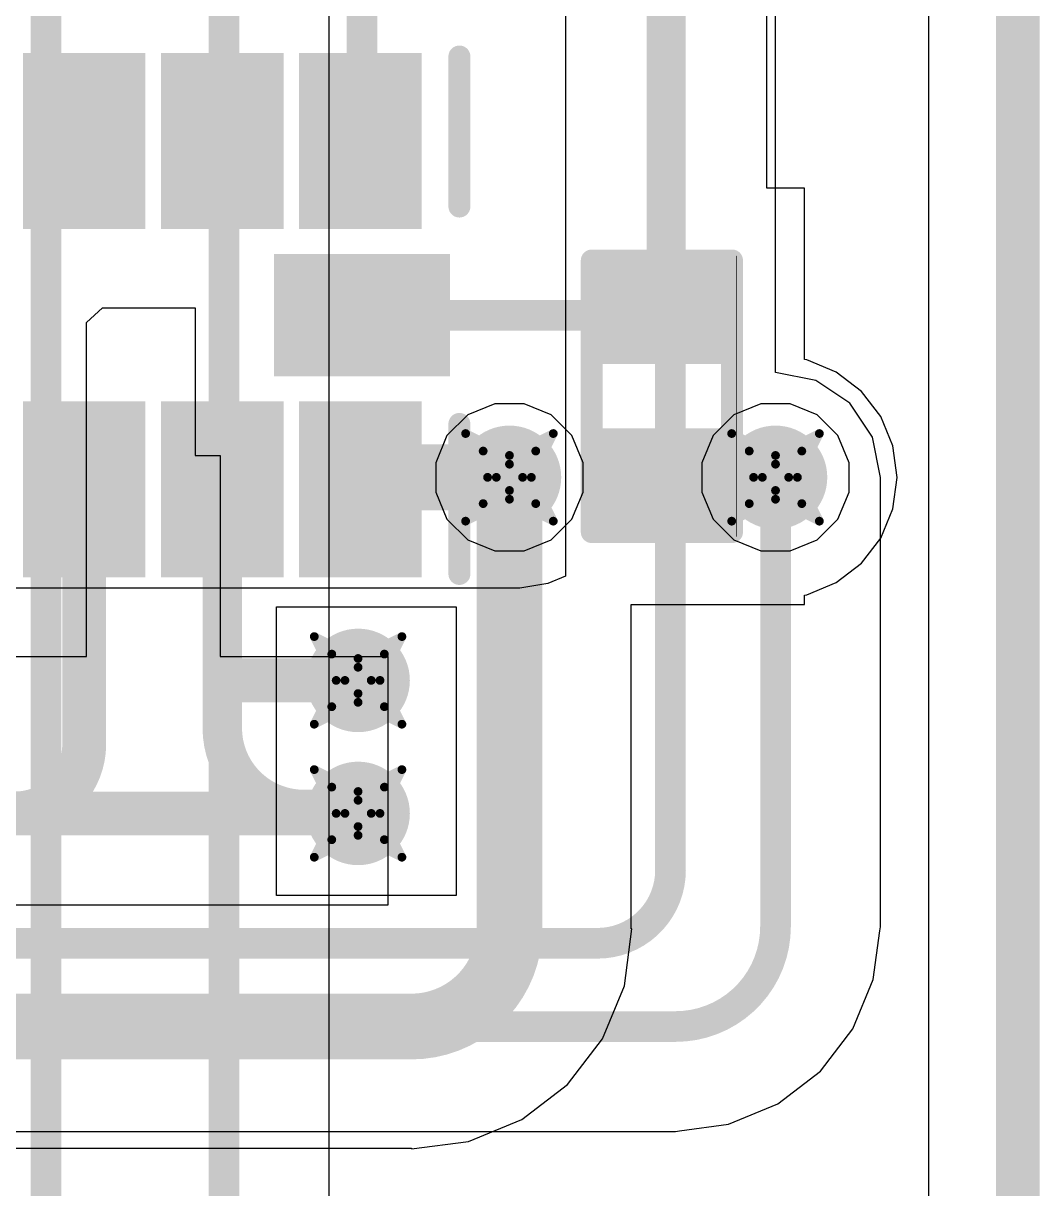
# Model space of a CAD drawing. Header units: inches. Extents: x -2 to 5376, y -4 to 5426.
# Drawn here: x 132.67 to 138.56, y 62.08 to 68.83 of the extents above; entities that cross this region are included whole.
import ezdxf

# ---------------------------------------------------------------- set-up
doc = ezdxf.new("R2010")
doc.units = ezdxf.units.IN
for name, color, linetype in [('Board Outline', 216, 'Continuous'), ('Bottom Layer', 5, 'Continuous'), ('Drill Drawing', 1, 'Continuous'), ('Layer 1', 16, 'Continuous'), ('Layer 2', 76, 'Continuous'), ('Top Layer', 1, 'Continuous'), ('Top Overlay', 2, 'Continuous'), ('Top Paste', 8, 'Continuous'), ('Top Solder', 216, 'Continuous'), ('Via Holes', 16, 'Continuous')]:
    doc.layers.add(name, color=color, linetype=linetype)

# ---------------------------------------------------------------- blocks, each defined once
blk = doc.blocks.new('14_LGA__3_5__135')
at = {"layer": 'Top Layer'}
for points in [[(-0.305, 2.47), (0.305, 2.47), (0.305, 1.55), (-0.305, 1.55)], [(-1.47, 2.305), (-0.55, 2.305), (-0.55, 1.695), (-1.47, 1.695)], [(0.55, 2.305), (1.47, 2.305), (1.47, 1.695), (0.55, 1.695)], [(-1.47, 1.505), (-0.55, 1.505), (-0.55, 0.895), (-1.47, 0.895)], [(0.55, 1.505), (1.47, 1.505), (1.47, 0.895), (0.55, 0.895)], [(-1.47, 0.705), (-0.55, 0.705), (-0.55, 0.095), (-1.47, 0.095)], [(0.55, 0.705), (1.47, 0.705), (1.47, 0.095), (0.55, 0.095)], [(-1.47, -0.095), (-0.55, -0.095), (-0.55, -0.705), (-1.47, -0.705)], [(0.55, -0.095), (1.47, -0.095), (1.47, -0.705), (0.55, -0.705)], [(-1.47, -0.895), (-0.55, -0.895), (-0.55, -1.505), (-1.47, -1.505)], [(0.55, -0.895), (1.47, -0.895), (1.47, -1.505), (0.55, -1.505)], [(-0.305, -1.55), (0.305, -1.55), (0.305, -2.47), (-0.305, -2.47)], [(-1.47, -1.695), (-0.55, -1.695), (-0.55, -2.305), (-1.47, -2.305)], [(0.55, -1.695), (1.47, -1.695), (1.47, -2.305), (0.55, -2.305)]]:
    blk.add_hatch(color=1, dxfattribs=at).paths.add_polyline_path(points)
at = {"layer": 'Top Paste'}
for points in [[(-0.305, 2.47), (0.305, 2.47), (0.305, 1.55), (-0.305, 1.55)], [(-1.47, 2.305), (-0.55, 2.305), (-0.55, 1.695), (-1.47, 1.695)], [(0.55, 2.305), (1.47, 2.305), (1.47, 1.695), (0.55, 1.695)], [(-1.47, 1.505), (-0.55, 1.505), (-0.55, 0.895), (-1.47, 0.895)], [(0.55, 1.505), (1.47, 1.505), (1.47, 0.895), (0.55, 0.895)], [(-1.47, 0.705), (-0.55, 0.705), (-0.55, 0.095), (-1.47, 0.095)], [(0.55, 0.705), (1.47, 0.705), (1.47, 0.095), (0.55, 0.095)], [(-1.47, -0.095), (-0.55, -0.095), (-0.55, -0.705), (-1.47, -0.705)], [(0.55, -0.095), (1.47, -0.095), (1.47, -0.705), (0.55, -0.705)], [(-1.47, -0.895), (-0.55, -0.895), (-0.55, -1.505), (-1.47, -1.505)], [(0.55, -0.895), (1.47, -0.895), (1.47, -1.505), (0.55, -1.505)], [(-0.305, -1.55), (0.305, -1.55), (0.305, -2.47), (-0.305, -2.47)], [(-1.47, -1.695), (-0.55, -1.695), (-0.55, -2.305), (-1.47, -2.305)], [(0.55, -1.695), (1.47, -1.695), (1.47, -2.305), (0.55, -2.305)]]:
    blk.add_hatch(color=8, dxfattribs=at).paths.add_polyline_path(points)
at = {"layer": 'Top Solder'}
for points in [[(-0.355, 2.52), (0.355, 2.52), (0.355, 1.5), (-0.355, 1.5)], [(-1.52, 2.355), (-0.5, 2.355), (-0.5, 1.645), (-1.52, 1.645)], [(0.5, 2.355), (1.52, 2.355), (1.52, 1.645), (0.5, 1.645)], [(-1.52, 1.555), (-0.5, 1.555), (-0.5, 0.845), (-1.52, 0.845)], [(0.5, 1.555), (1.52, 1.555), (1.52, 0.845), (0.5, 0.845)], [(-1.52, 0.755), (-0.5, 0.755), (-0.5, 0.045), (-1.52, 0.045)], [(0.5, 0.755), (1.52, 0.755), (1.52, 0.045), (0.5, 0.045)], [(-1.52, -0.045), (-0.5, -0.045), (-0.5, -0.755), (-1.52, -0.755)], [(0.5, -0.045), (1.52, -0.045), (1.52, -0.755), (0.5, -0.755)], [(-1.52, -0.845), (-0.5, -0.845), (-0.5, -1.555), (-1.52, -1.555)], [(0.5, -0.845), (1.52, -0.845), (1.52, -1.555), (0.5, -1.555)], [(-0.355, -1.5), (0.355, -1.5), (0.355, -2.52), (-0.355, -2.52)], [(-1.52, -1.645), (-0.5, -1.645), (-0.5, -2.355), (-1.52, -2.355)], [(0.5, -1.645), (1.52, -1.645), (1.52, -2.355), (0.5, -2.355)]]:
    blk.add_hatch(color=216, dxfattribs=at).paths.add_polyline_path(points)
at = {"layer": 'Top Overlay'}
for points in [[(-1.5, 2.5742, 0.127, 0.127, 0), (-0.63, 2.5742, 0.127, 0.127, 0)], [(0.63, 2.5742, 0.127, 0.127, 0), (1.5, 2.5742, 0.127, 0.127, 0)], [(-1.778, 2.1336, 0.2, 0.2, 0), (-1.778, 1.8796, 0.2, 0.2, 0)], [(-1.778, 2.1336, 0.2, 0.2, 0), (-1.651, 2.0066, 0.2, 0.2, 0)], [(-1.651, 2.0066, 0.2, 0.2, 0), (-1.778, 1.8796, 0.2, 0.2, 0)], [(-0.63, -2.5742, 0.127, 0.127, 0), (-1.5, -2.5742, 0.127, 0.127, 0)], [(0.63, -2.5742, 0.127, 0.127, 0), (1.5, -2.5742, 0.127, 0.127, 0)]]:
    blk.add_lwpolyline(points, format="xyseb", dxfattribs=at)
for points in [[(-1.5318, 2.5742, 0.0635, 0.0635, 1), (-1.4683, 2.5742, 0.0635, 0.0635, 1)], [(-0.6617, 2.5742, 0.0635, 0.0635, 1), (-0.5982, 2.5742, 0.0635, 0.0635, 1)], [(0.5982, 2.5742, 0.0635, 0.0635, 1), (0.6617, 2.5742, 0.0635, 0.0635, 1)], [(1.4683, 2.5742, 0.0635, 0.0635, 1), (1.5318, 2.5742, 0.0635, 0.0635, 1)], [(-1.828, 2.1336, 0.1, 0.1, 1), (-1.728, 2.1336, 0.1, 0.1, 1)], [(-1.828, 2.1336, 0.1, 0.1, 1), (-1.728, 2.1336, 0.1, 0.1, 1)], [(-1.701, 2.0066, 0.1, 0.1, 1), (-1.601, 2.0066, 0.1, 0.1, 1)], [(-1.701, 2.0066, 0.1, 0.1, 1), (-1.601, 2.0066, 0.1, 0.1, 1)], [(-1.828, 1.8796, 0.1, 0.1, 1), (-1.728, 1.8796, 0.1, 0.1, 1)], [(-1.828, 1.8796, 0.1, 0.1, 1), (-1.728, 1.8796, 0.1, 0.1, 1)], [(-1.5318, -2.5742, 0.0635, 0.0635, 1), (-1.4683, -2.5742, 0.0635, 0.0635, 1)], [(-0.6617, -2.5742, 0.0635, 0.0635, 1), (-0.5982, -2.5742, 0.0635, 0.0635, 1)], [(0.5982, -2.5742, 0.0635, 0.0635, 1), (0.6617, -2.5742, 0.0635, 0.0635, 1)], [(1.4683, -2.5742, 0.0635, 0.0635, 1), (1.5318, -2.5742, 0.0635, 0.0635, 1)]]:
    blk.add_lwpolyline(points, format="xyseb", close=True, dxfattribs=at)
blk = doc.blocks.new('R___0402_176')
at = {"layer": 'Top Layer'}
for points in [[(-0.6985, -0.3175), (-0.6985, 0.3175), (-0.2413, 0.3175), (-0.2413, -0.3175)], [(0.2413, -0.3175), (0.2413, 0.3175), (0.6985, 0.3175), (0.6985, -0.3175)]]:
    blk.add_hatch(color=1, dxfattribs=at).paths.add_polyline_path(points)
at = {"layer": 'Top Paste'}
for points in [[(-0.6985, -0.3175), (-0.6985, 0.3175), (-0.2413, 0.3175), (-0.2413, -0.3175)], [(0.2413, -0.3175), (0.2413, 0.3175), (0.6985, 0.3175), (0.6985, -0.3175)]]:
    blk.add_hatch(color=8, dxfattribs=at).paths.add_polyline_path(points)
at = {"layer": 'Top Solder'}
for points in [[(-0.7535, -0.3725), (-0.7535, 0.3725), (-0.1863, 0.3725), (-0.1863, -0.3725)], [(0.1863, -0.3725), (0.1863, 0.3725), (0.7535, 0.3725), (0.7535, -0.3725)]]:
    blk.add_hatch(color=216, dxfattribs=at).paths.add_polyline_path(points)
at = {"layer": 'Top Overlay'}
for points in [[(-0.7874, 0.4064, 0.127, 0.127, 0), (0.7874, 0.4064, 0.127, 0.127, 0)], [(-0.7874, 0.4064, 0.127, 0.127, 0), (-0.7874, -0.4064, 0.127, 0.127, 0)], [(0.7874, 0.4064, 0.127, 0.127, 0), (0.7874, -0.4064, 0.127, 0.127, 0)], [(-0.7874, -0.4064, 0.127, 0.127, 0), (0.7874, -0.4064, 0.127, 0.127, 0)], [(-0.8128, -0.4318, 0.00323, 0.00323, 0), (0.8128, -0.4318, 0.00323, 0.00323, 0)]]:
    blk.add_lwpolyline(points, format="xyseb", dxfattribs=at)
for points in [[(-0.8191, 0.4064, 0.0635, 0.0635, 1), (-0.7556, 0.4064, 0.0635, 0.0635, 1)], [(-0.8191, 0.4064, 0.0635, 0.0635, 1), (-0.7556, 0.4064, 0.0635, 0.0635, 1)], [(0.7556, 0.4064, 0.0635, 0.0635, 1), (0.8191, 0.4064, 0.0635, 0.0635, 1)], [(0.7556, 0.4064, 0.0635, 0.0635, 1), (0.8191, 0.4064, 0.0635, 0.0635, 1)], [(-0.8191, -0.4064, 0.0635, 0.0635, 1), (-0.7556, -0.4064, 0.0635, 0.0635, 1)], [(-0.8191, -0.4064, 0.0635, 0.0635, 1), (-0.7556, -0.4064, 0.0635, 0.0635, 1)], [(0.7557, -0.4064, 0.0635, 0.0635, 1), (0.8192, -0.4064, 0.0635, 0.0635, 1)], [(0.7557, -0.4064, 0.0635, 0.0635, 1), (0.8192, -0.4064, 0.0635, 0.0635, 1)], [(-0.8136, -0.4318, 0.00161, 0.00161, 1), (-0.812, -0.4318, 0.00161, 0.00161, 1)], [(0.812, -0.4318, 0.00161, 0.00161, 1), (0.8136, -0.4318, 0.00161, 0.00161, 1)]]:
    blk.add_lwpolyline(points, format="xyseb", close=True, dxfattribs=at)

msp = doc.modelspace()

# ---------------------------------------------------------------- hatches: boundary and pattern name
at = {"layer": 'Bottom Layer'}
h = msp.add_hatch(color=5, dxfattribs=at)
edge = h.paths.add_edge_path()
edge.add_arc((135.4843, 66.2012), 0.3, 0, 360)
h = msp.add_hatch(color=5, dxfattribs=at)
edge = h.paths.add_edge_path()
edge.add_arc((137.0261, 66.2012), 0.3, 0, 360)
h = msp.add_hatch(color=5, dxfattribs=at)
edge = h.paths.add_edge_path()
edge.add_arc((134.6071, 65.024), 0.3, 0, 360)
h = msp.add_hatch(color=5, dxfattribs=at)
edge = h.paths.add_edge_path()
edge.add_arc((134.6071, 64.2529), 0.3, 0, 360)
at = {"layer": 'Layer 1'}
h = msp.add_hatch(color=16, dxfattribs=at)
edge = h.paths.add_edge_path()
edge.add_arc((135.4843, 66.2012), 0.3, 0, 360)
h = msp.add_hatch(color=16, dxfattribs=at)
edge = h.paths.add_edge_path()
edge.add_arc((137.0261, 66.2012), 0.3, 0, 360)
h = msp.add_hatch(color=16, dxfattribs=at)
edge = h.paths.add_edge_path()
edge.add_arc((134.6071, 65.024), 0.3, 0, 360)
h = msp.add_hatch(color=16, dxfattribs=at)
edge = h.paths.add_edge_path()
edge.add_arc((134.6071, 64.2529), 0.3, 0, 360)
at = {"layer": 'Layer 2'}
h = msp.add_hatch(color=76, dxfattribs=at)
edge = h.paths.add_edge_path()
edge.add_arc((135.4843, 66.2012), 0.3, 0, 360)
h = msp.add_hatch(color=76, dxfattribs=at)
edge = h.paths.add_edge_path()
edge.add_arc((137.0261, 66.2012), 0.3, 0, 360)
h = msp.add_hatch(color=76, dxfattribs=at)
edge = h.paths.add_edge_path()
edge.add_arc((134.6071, 65.024), 0.3, 0, 360)
h = msp.add_hatch(color=76, dxfattribs=at)
edge = h.paths.add_edge_path()
edge.add_arc((134.6071, 64.2529), 0.3, 0, 360)
at = {"layer": 'Top Layer'}
h = msp.add_hatch(color=1, dxfattribs=at)
edge = h.paths.add_edge_path()
edge.add_arc((135.4843, 66.2012), 0.3, 0, 360)
h = msp.add_hatch(color=1, dxfattribs=at)
edge = h.paths.add_edge_path()
edge.add_arc((137.0261, 66.2012), 0.3, 0, 360)
h = msp.add_hatch(color=1, dxfattribs=at)
edge = h.paths.add_edge_path()
edge.add_arc((134.6071, 65.024), 0.3, 0, 360)
h = msp.add_hatch(color=1, dxfattribs=at)
edge = h.paths.add_edge_path()
edge.add_arc((134.6071, 64.2529), 0.3, 0, 360)
at = {"layer": 'Via Holes'}
h = msp.add_hatch(color=7, dxfattribs=at)
edge = h.paths.add_edge_path()
edge.add_arc((135.4843, 66.2012), 0.15, 0, 360)
h = msp.add_hatch(color=7, dxfattribs=at)
edge = h.paths.add_edge_path()
edge.add_arc((137.0261, 66.2012), 0.15, 0, 360)
h = msp.add_hatch(color=7, dxfattribs=at)
edge = h.paths.add_edge_path()
edge.add_arc((134.6071, 65.024), 0.15, 0, 360)
h = msp.add_hatch(color=7, dxfattribs=at)
edge = h.paths.add_edge_path()
edge.add_arc((134.6071, 64.2529), 0.15, 0, 360)

# ---------------------------------------------------------------- linework, layer by layer
at = {"layer": 'Board Outline'}
msp.add_lwpolyline([(138.43, -0.4428, 0.254, 0.254, 0), (138.43, 93.4612, 0.254, 0.254, 0)], format="xyseb", dxfattribs=at)
at = {"layer": 'Bottom Layer'}
for p, q in [((137.9121, 91.1105), (137.9121, 52.4764)), ((137.0261, 66.8098), (137.0261, 72.9846)), ((135.8089, 72.8446), (135.8089, 65.6279)), ((137.259, 66.7634), (137.0261, 66.8098)), ((137.4565, 66.6315), (137.259, 66.7634)), ((137.5884, 66.4341), (137.4565, 66.6315)), ((137.6347, 66.2012), (137.5884, 66.4341)), ((137.6347, 63.5962), (137.6347, 66.2012)), ((135.8089, 65.6279), (135.7067, 65.5855)), ((135.5445, 65.5592), (117.6789, 65.5592)), ((135.7067, 65.5855), (135.5445, 65.5592)), ((135.5445, 65.5592), (135.5445, 65.5592)), ((135.5445, 65.5592), (135.5445, 65.5592)), ((134.1349, 63.7764), (134.1349, 65.4509)), ((134.1349, 65.4509), (135.1763, 65.4509)), ((135.1763, 65.4509), (135.1763, 63.7764)), ((135.1763, 63.7764), (134.1349, 63.7764)), ((137.6301, 63.5731), (137.6347, 63.5962)), ((137.5928, 63.2893), (137.6301, 63.5731)), ((137.4743, 63.0033), (137.5928, 63.2893)), ((137.2859, 62.7577), (137.4743, 63.0033)), ((137.0403, 62.5692), (137.2859, 62.7577)), ((136.7543, 62.4508), (137.0403, 62.5692)), ((136.4704, 62.4134), (136.7543, 62.4508)), ((131.2711, 62.4088), (136.4474, 62.4088)), ((136.4474, 62.4088), (136.4704, 62.4134))]:
    msp.add_line(p, q, dxfattribs=at)
for points in [[(136.4175, 63.9227, 0.1778, 0.1778, 0), (136.4175, 72.9846, 0.1778, 0.1778, 0)], [(137.0261, 63.5962, 0.1778, 0.1778, 0), (137.0261, 66.2012, 0.1778, 0.1778, 0)], [(136.4175, 63.9227, 0.1778, 0.1778, -0.414214), (135.9949, 63.5, 0.1778, 0.1778, 0)], [(137.0261, 63.5962, 0.1778, 0.1778, -0.414214), (136.4474, 63.0174, 0.1778, 0.1778, 0)], [(115.824, 63.5, 0.1778, 0.1778, 0), (135.9949, 63.5, 0.1778, 0.1778, 0)], [(116.2092, 63.0174, 0.1778, 0.1778, 0), (136.4474, 63.0174, 0.1778, 0.1778, 0)]]:
    msp.add_lwpolyline(points, format="xyseb", dxfattribs=at)
for points in [[(136.9817, 66.2012, 0.0889, 0.0889, 1), (137.0706, 66.2012, 0.0889, 0.0889, 1)], [(136.3731, 63.9227, 0.0889, 0.0889, 1), (136.462, 63.9227, 0.0889, 0.0889, 1)], [(136.3731, 63.9227, 0.0889, 0.0889, 1), (136.462, 63.9227, 0.0889, 0.0889, 1)], [(136.9817, 63.5962, 0.0889, 0.0889, 1), (137.0706, 63.5962, 0.0889, 0.0889, 1)], [(136.9817, 63.5962, 0.0889, 0.0889, 1), (137.0706, 63.5962, 0.0889, 0.0889, 1)], [(135.9504, 63.5, 0.0889, 0.0889, 1), (136.0393, 63.5, 0.0889, 0.0889, 1)], [(135.9504, 63.5, 0.0889, 0.0889, 1), (136.0393, 63.5, 0.0889, 0.0889, 1)], [(136.4029, 63.0174, 0.0889, 0.0889, 1), (136.4918, 63.0174, 0.0889, 0.0889, 1)], [(136.4029, 63.0174, 0.0889, 0.0889, 1), (136.4918, 63.0174, 0.0889, 0.0889, 1)]]:
    msp.add_lwpolyline(points, format="xyseb", close=True, dxfattribs=at)
at = {"layer": 'Drill Drawing'}
for points in [[(135.2303, 66.4552, 0.0508, 0.0508, 0), (135.4843, 66.3282, 0.0508, 0.0508, 0)], [(135.2303, 66.4552, 0.0508, 0.0508, 0), (135.3573, 66.2012, 0.0508, 0.0508, 0)], [(135.4843, 66.3282, 0.0508, 0.0508, 0), (135.7383, 66.4552, 0.0508, 0.0508, 0)], [(135.6113, 66.2012, 0.0508, 0.0508, 0), (135.7383, 66.4552, 0.0508, 0.0508, 0)], [(136.7721, 66.4552, 0.0508, 0.0508, 0), (137.0261, 66.3282, 0.0508, 0.0508, 0)], [(136.7721, 66.4552, 0.0508, 0.0508, 0), (136.8991, 66.2012, 0.0508, 0.0508, 0)], [(137.0261, 66.3282, 0.0508, 0.0508, 0), (137.2801, 66.4552, 0.0508, 0.0508, 0)], [(137.1531, 66.2012, 0.0508, 0.0508, 0), (137.2801, 66.4552, 0.0508, 0.0508, 0)], [(135.3319, 66.3536, 0.0508, 0.0508, 0), (135.4843, 66.2774, 0.0508, 0.0508, 0)], [(135.3319, 66.3536, 0.0508, 0.0508, 0), (135.4081, 66.2012, 0.0508, 0.0508, 0)], [(135.4843, 66.2774, 0.0508, 0.0508, 0), (135.6367, 66.3536, 0.0508, 0.0508, 0)], [(135.5605, 66.2012, 0.0508, 0.0508, 0), (135.6367, 66.3536, 0.0508, 0.0508, 0)], [(136.8737, 66.3536, 0.0508, 0.0508, 0), (137.0261, 66.2774, 0.0508, 0.0508, 0)], [(136.8737, 66.3536, 0.0508, 0.0508, 0), (136.9499, 66.2012, 0.0508, 0.0508, 0)], [(137.0261, 66.2774, 0.0508, 0.0508, 0), (137.1785, 66.3536, 0.0508, 0.0508, 0)], [(137.1023, 66.2012, 0.0508, 0.0508, 0), (137.1785, 66.3536, 0.0508, 0.0508, 0)], [(135.2303, 65.9472, 0.0508, 0.0508, 0), (135.3573, 66.2012, 0.0508, 0.0508, 0)], [(135.3319, 66.0488, 0.0508, 0.0508, 0), (135.4081, 66.2012, 0.0508, 0.0508, 0)], [(135.5605, 66.2012, 0.0508, 0.0508, 0), (135.6367, 66.0488, 0.0508, 0.0508, 0)], [(135.6113, 66.2012, 0.0508, 0.0508, 0), (135.7383, 65.9472, 0.0508, 0.0508, 0)], [(136.7721, 65.9472, 0.0508, 0.0508, 0), (136.8991, 66.2012, 0.0508, 0.0508, 0)], [(136.8737, 66.0488, 0.0508, 0.0508, 0), (136.9499, 66.2012, 0.0508, 0.0508, 0)], [(137.1023, 66.2012, 0.0508, 0.0508, 0), (137.1785, 66.0488, 0.0508, 0.0508, 0)], [(137.1531, 66.2012, 0.0508, 0.0508, 0), (137.2801, 65.9472, 0.0508, 0.0508, 0)], [(135.3319, 66.0488, 0.0508, 0.0508, 0), (135.4843, 66.125, 0.0508, 0.0508, 0)], [(135.4843, 66.125, 0.0508, 0.0508, 0), (135.6367, 66.0488, 0.0508, 0.0508, 0)], [(136.8737, 66.0488, 0.0508, 0.0508, 0), (137.0261, 66.125, 0.0508, 0.0508, 0)], [(137.0261, 66.125, 0.0508, 0.0508, 0), (137.1785, 66.0488, 0.0508, 0.0508, 0)], [(135.2303, 65.9472, 0.0508, 0.0508, 0), (135.4843, 66.0742, 0.0508, 0.0508, 0)], [(135.4843, 66.0742, 0.0508, 0.0508, 0), (135.7383, 65.9472, 0.0508, 0.0508, 0)], [(136.7721, 65.9472, 0.0508, 0.0508, 0), (137.0261, 66.0742, 0.0508, 0.0508, 0)], [(137.0261, 66.0742, 0.0508, 0.0508, 0), (137.2801, 65.9472, 0.0508, 0.0508, 0)], [(134.3531, 65.278, 0.0508, 0.0508, 0), (134.6071, 65.151, 0.0508, 0.0508, 0)], [(134.3531, 65.278, 0.0508, 0.0508, 0), (134.4801, 65.024, 0.0508, 0.0508, 0)], [(134.6071, 65.151, 0.0508, 0.0508, 0), (134.8611, 65.278, 0.0508, 0.0508, 0)], [(134.7341, 65.024, 0.0508, 0.0508, 0), (134.8611, 65.278, 0.0508, 0.0508, 0)], [(134.4547, 65.1764, 0.0508, 0.0508, 0), (134.6071, 65.1002, 0.0508, 0.0508, 0)], [(134.4547, 65.1764, 0.0508, 0.0508, 0), (134.5309, 65.024, 0.0508, 0.0508, 0)], [(134.6071, 65.1002, 0.0508, 0.0508, 0), (134.7595, 65.1764, 0.0508, 0.0508, 0)], [(134.6833, 65.024, 0.0508, 0.0508, 0), (134.7595, 65.1764, 0.0508, 0.0508, 0)], [(134.3531, 64.77, 0.0508, 0.0508, 0), (134.4801, 65.024, 0.0508, 0.0508, 0)], [(134.4547, 64.8716, 0.0508, 0.0508, 0), (134.5309, 65.024, 0.0508, 0.0508, 0)], [(134.6833, 65.024, 0.0508, 0.0508, 0), (134.7595, 64.8716, 0.0508, 0.0508, 0)], [(134.7341, 65.024, 0.0508, 0.0508, 0), (134.8611, 64.77, 0.0508, 0.0508, 0)], [(134.4547, 64.8716, 0.0508, 0.0508, 0), (134.6071, 64.9478, 0.0508, 0.0508, 0)], [(134.6071, 64.9478, 0.0508, 0.0508, 0), (134.7595, 64.8716, 0.0508, 0.0508, 0)], [(134.3531, 64.77, 0.0508, 0.0508, 0), (134.6071, 64.897, 0.0508, 0.0508, 0)], [(134.6071, 64.897, 0.0508, 0.0508, 0), (134.8611, 64.77, 0.0508, 0.0508, 0)], [(134.3531, 64.5069, 0.0508, 0.0508, 0), (134.6071, 64.3799, 0.0508, 0.0508, 0)], [(134.3531, 64.5069, 0.0508, 0.0508, 0), (134.4801, 64.2529, 0.0508, 0.0508, 0)], [(134.6071, 64.3799, 0.0508, 0.0508, 0), (134.8611, 64.5069, 0.0508, 0.0508, 0)], [(134.7341, 64.2529, 0.0508, 0.0508, 0), (134.8611, 64.5069, 0.0508, 0.0508, 0)], [(134.4547, 64.4053, 0.0508, 0.0508, 0), (134.6071, 64.3291, 0.0508, 0.0508, 0)], [(134.4547, 64.4053, 0.0508, 0.0508, 0), (134.5309, 64.2529, 0.0508, 0.0508, 0)], [(134.6071, 64.3291, 0.0508, 0.0508, 0), (134.7595, 64.4053, 0.0508, 0.0508, 0)], [(134.6833, 64.2529, 0.0508, 0.0508, 0), (134.7595, 64.4053, 0.0508, 0.0508, 0)], [(134.3531, 63.9989, 0.0508, 0.0508, 0), (134.4801, 64.2529, 0.0508, 0.0508, 0)], [(134.4547, 64.1005, 0.0508, 0.0508, 0), (134.5309, 64.2529, 0.0508, 0.0508, 0)], [(134.6833, 64.2529, 0.0508, 0.0508, 0), (134.7595, 64.1005, 0.0508, 0.0508, 0)], [(134.7341, 64.2529, 0.0508, 0.0508, 0), (134.8611, 63.9989, 0.0508, 0.0508, 0)], [(134.4547, 64.1005, 0.0508, 0.0508, 0), (134.6071, 64.1767, 0.0508, 0.0508, 0)], [(134.6071, 64.1767, 0.0508, 0.0508, 0), (134.7595, 64.1005, 0.0508, 0.0508, 0)], [(134.3531, 63.9989, 0.0508, 0.0508, 0), (134.6071, 64.1259, 0.0508, 0.0508, 0)], [(134.6071, 64.1259, 0.0508, 0.0508, 0), (134.8611, 63.9989, 0.0508, 0.0508, 0)]]:
    msp.add_lwpolyline(points, format="xyseb", dxfattribs=at)
for points in [[(135.2176, 66.4552, 0.0254, 0.0254, 1), (135.243, 66.4552, 0.0254, 0.0254, 1)], [(135.2176, 66.4552, 0.0254, 0.0254, 1), (135.243, 66.4552, 0.0254, 0.0254, 1)], [(135.7256, 66.4552, 0.0254, 0.0254, 1), (135.751, 66.4552, 0.0254, 0.0254, 1)], [(135.7256, 66.4552, 0.0254, 0.0254, 1), (135.751, 66.4552, 0.0254, 0.0254, 1)], [(136.7594, 66.4552, 0.0254, 0.0254, 1), (136.7848, 66.4552, 0.0254, 0.0254, 1)], [(136.7594, 66.4552, 0.0254, 0.0254, 1), (136.7848, 66.4552, 0.0254, 0.0254, 1)], [(137.2674, 66.4552, 0.0254, 0.0254, 1), (137.2928, 66.4552, 0.0254, 0.0254, 1)], [(137.2674, 66.4552, 0.0254, 0.0254, 1), (137.2928, 66.4552, 0.0254, 0.0254, 1)], [(135.3192, 66.3536, 0.0254, 0.0254, 1), (135.3446, 66.3536, 0.0254, 0.0254, 1)], [(135.3192, 66.3536, 0.0254, 0.0254, 1), (135.3446, 66.3536, 0.0254, 0.0254, 1)], [(135.4716, 66.3282, 0.0254, 0.0254, 1), (135.497, 66.3282, 0.0254, 0.0254, 1)], [(135.4716, 66.3282, 0.0254, 0.0254, 1), (135.497, 66.3282, 0.0254, 0.0254, 1)], [(135.624, 66.3536, 0.0254, 0.0254, 1), (135.6494, 66.3536, 0.0254, 0.0254, 1)], [(135.624, 66.3536, 0.0254, 0.0254, 1), (135.6494, 66.3536, 0.0254, 0.0254, 1)], [(136.861, 66.3536, 0.0254, 0.0254, 1), (136.8864, 66.3536, 0.0254, 0.0254, 1)], [(136.861, 66.3536, 0.0254, 0.0254, 1), (136.8864, 66.3536, 0.0254, 0.0254, 1)], [(137.0134, 66.3282, 0.0254, 0.0254, 1), (137.0388, 66.3282, 0.0254, 0.0254, 1)], [(137.0134, 66.3282, 0.0254, 0.0254, 1), (137.0388, 66.3282, 0.0254, 0.0254, 1)], [(137.1658, 66.3536, 0.0254, 0.0254, 1), (137.1912, 66.3536, 0.0254, 0.0254, 1)], [(137.1658, 66.3536, 0.0254, 0.0254, 1), (137.1912, 66.3536, 0.0254, 0.0254, 1)], [(135.4716, 66.2774, 0.0254, 0.0254, 1), (135.497, 66.2774, 0.0254, 0.0254, 1)], [(135.4716, 66.2774, 0.0254, 0.0254, 1), (135.497, 66.2774, 0.0254, 0.0254, 1)], [(137.0134, 66.2774, 0.0254, 0.0254, 1), (137.0388, 66.2774, 0.0254, 0.0254, 1)], [(137.0134, 66.2774, 0.0254, 0.0254, 1), (137.0388, 66.2774, 0.0254, 0.0254, 1)], [(135.3446, 66.2012, 0.0254, 0.0254, 1), (135.37, 66.2012, 0.0254, 0.0254, 1)], [(135.3446, 66.2012, 0.0254, 0.0254, 1), (135.37, 66.2012, 0.0254, 0.0254, 1)], [(135.3954, 66.2012, 0.0254, 0.0254, 1), (135.4208, 66.2012, 0.0254, 0.0254, 1)], [(135.3954, 66.2012, 0.0254, 0.0254, 1), (135.4208, 66.2012, 0.0254, 0.0254, 1)], [(135.5478, 66.2012, 0.0254, 0.0254, 1), (135.5732, 66.2012, 0.0254, 0.0254, 1)], [(135.5478, 66.2012, 0.0254, 0.0254, 1), (135.5732, 66.2012, 0.0254, 0.0254, 1)], [(135.5986, 66.2012, 0.0254, 0.0254, 1), (135.624, 66.2012, 0.0254, 0.0254, 1)], [(135.5986, 66.2012, 0.0254, 0.0254, 1), (135.624, 66.2012, 0.0254, 0.0254, 1)], [(136.8864, 66.2012, 0.0254, 0.0254, 1), (136.9118, 66.2012, 0.0254, 0.0254, 1)], [(136.8864, 66.2012, 0.0254, 0.0254, 1), (136.9118, 66.2012, 0.0254, 0.0254, 1)], [(136.9372, 66.2012, 0.0254, 0.0254, 1), (136.9626, 66.2012, 0.0254, 0.0254, 1)], [(136.9372, 66.2012, 0.0254, 0.0254, 1), (136.9626, 66.2012, 0.0254, 0.0254, 1)], [(137.0896, 66.2012, 0.0254, 0.0254, 1), (137.115, 66.2012, 0.0254, 0.0254, 1)], [(137.0896, 66.2012, 0.0254, 0.0254, 1), (137.115, 66.2012, 0.0254, 0.0254, 1)], [(137.1404, 66.2012, 0.0254, 0.0254, 1), (137.1658, 66.2012, 0.0254, 0.0254, 1)], [(137.1404, 66.2012, 0.0254, 0.0254, 1), (137.1658, 66.2012, 0.0254, 0.0254, 1)], [(135.4716, 66.125, 0.0254, 0.0254, 1), (135.497, 66.125, 0.0254, 0.0254, 1)], [(135.4716, 66.125, 0.0254, 0.0254, 1), (135.497, 66.125, 0.0254, 0.0254, 1)], [(137.0134, 66.125, 0.0254, 0.0254, 1), (137.0388, 66.125, 0.0254, 0.0254, 1)], [(137.0134, 66.125, 0.0254, 0.0254, 1), (137.0388, 66.125, 0.0254, 0.0254, 1)], [(135.4716, 66.0742, 0.0254, 0.0254, 1), (135.497, 66.0742, 0.0254, 0.0254, 1)], [(135.4716, 66.0742, 0.0254, 0.0254, 1), (135.497, 66.0742, 0.0254, 0.0254, 1)], [(137.0134, 66.0742, 0.0254, 0.0254, 1), (137.0388, 66.0742, 0.0254, 0.0254, 1)], [(137.0134, 66.0742, 0.0254, 0.0254, 1), (137.0388, 66.0742, 0.0254, 0.0254, 1)], [(135.3192, 66.0488, 0.0254, 0.0254, 1), (135.3446, 66.0488, 0.0254, 0.0254, 1)], [(135.3192, 66.0488, 0.0254, 0.0254, 1), (135.3446, 66.0488, 0.0254, 0.0254, 1)], [(135.624, 66.0488, 0.0254, 0.0254, 1), (135.6494, 66.0488, 0.0254, 0.0254, 1)], [(135.624, 66.0488, 0.0254, 0.0254, 1), (135.6494, 66.0488, 0.0254, 0.0254, 1)], [(136.861, 66.0488, 0.0254, 0.0254, 1), (136.8864, 66.0488, 0.0254, 0.0254, 1)], [(136.861, 66.0488, 0.0254, 0.0254, 1), (136.8864, 66.0488, 0.0254, 0.0254, 1)], [(137.1658, 66.0488, 0.0254, 0.0254, 1), (137.1912, 66.0488, 0.0254, 0.0254, 1)], [(137.1658, 66.0488, 0.0254, 0.0254, 1), (137.1912, 66.0488, 0.0254, 0.0254, 1)], [(135.2176, 65.9472, 0.0254, 0.0254, 1), (135.243, 65.9472, 0.0254, 0.0254, 1)], [(135.2176, 65.9472, 0.0254, 0.0254, 1), (135.243, 65.9472, 0.0254, 0.0254, 1)], [(135.7256, 65.9472, 0.0254, 0.0254, 1), (135.751, 65.9472, 0.0254, 0.0254, 1)], [(135.7256, 65.9472, 0.0254, 0.0254, 1), (135.751, 65.9472, 0.0254, 0.0254, 1)], [(136.7594, 65.9472, 0.0254, 0.0254, 1), (136.7848, 65.9472, 0.0254, 0.0254, 1)], [(136.7594, 65.9472, 0.0254, 0.0254, 1), (136.7848, 65.9472, 0.0254, 0.0254, 1)], [(137.2674, 65.9472, 0.0254, 0.0254, 1), (137.2928, 65.9472, 0.0254, 0.0254, 1)], [(137.2674, 65.9472, 0.0254, 0.0254, 1), (137.2928, 65.9472, 0.0254, 0.0254, 1)], [(134.3404, 65.278, 0.0254, 0.0254, 1), (134.3658, 65.278, 0.0254, 0.0254, 1)], [(134.3404, 65.278, 0.0254, 0.0254, 1), (134.3658, 65.278, 0.0254, 0.0254, 1)], [(134.8484, 65.278, 0.0254, 0.0254, 1), (134.8738, 65.278, 0.0254, 0.0254, 1)], [(134.8484, 65.278, 0.0254, 0.0254, 1), (134.8738, 65.278, 0.0254, 0.0254, 1)], [(134.442, 65.1764, 0.0254, 0.0254, 1), (134.4674, 65.1764, 0.0254, 0.0254, 1)], [(134.442, 65.1764, 0.0254, 0.0254, 1), (134.4674, 65.1764, 0.0254, 0.0254, 1)], [(134.7468, 65.1764, 0.0254, 0.0254, 1), (134.7722, 65.1764, 0.0254, 0.0254, 1)], [(134.7468, 65.1764, 0.0254, 0.0254, 1), (134.7722, 65.1764, 0.0254, 0.0254, 1)], [(134.5944, 65.151, 0.0254, 0.0254, 1), (134.6198, 65.151, 0.0254, 0.0254, 1)], [(134.5944, 65.151, 0.0254, 0.0254, 1), (134.6198, 65.151, 0.0254, 0.0254, 1)], [(134.5944, 65.1002, 0.0254, 0.0254, 1), (134.6198, 65.1002, 0.0254, 0.0254, 1)], [(134.5944, 65.1002, 0.0254, 0.0254, 1), (134.6198, 65.1002, 0.0254, 0.0254, 1)], [(134.4674, 65.024, 0.0254, 0.0254, 1), (134.4928, 65.024, 0.0254, 0.0254, 1)], [(134.4674, 65.024, 0.0254, 0.0254, 1), (134.4928, 65.024, 0.0254, 0.0254, 1)], [(134.5182, 65.024, 0.0254, 0.0254, 1), (134.5436, 65.024, 0.0254, 0.0254, 1)], [(134.5182, 65.024, 0.0254, 0.0254, 1), (134.5436, 65.024, 0.0254, 0.0254, 1)], [(134.6706, 65.024, 0.0254, 0.0254, 1), (134.696, 65.024, 0.0254, 0.0254, 1)], [(134.6706, 65.024, 0.0254, 0.0254, 1), (134.696, 65.024, 0.0254, 0.0254, 1)], [(134.7214, 65.024, 0.0254, 0.0254, 1), (134.7468, 65.024, 0.0254, 0.0254, 1)], [(134.7214, 65.024, 0.0254, 0.0254, 1), (134.7468, 65.024, 0.0254, 0.0254, 1)], [(134.5944, 64.9478, 0.0254, 0.0254, 1), (134.6198, 64.9478, 0.0254, 0.0254, 1)], [(134.5944, 64.9478, 0.0254, 0.0254, 1), (134.6198, 64.9478, 0.0254, 0.0254, 1)], [(134.442, 64.8716, 0.0254, 0.0254, 1), (134.4674, 64.8716, 0.0254, 0.0254, 1)], [(134.442, 64.8716, 0.0254, 0.0254, 1), (134.4674, 64.8716, 0.0254, 0.0254, 1)], [(134.5944, 64.897, 0.0254, 0.0254, 1), (134.6198, 64.897, 0.0254, 0.0254, 1)], [(134.5944, 64.897, 0.0254, 0.0254, 1), (134.6198, 64.897, 0.0254, 0.0254, 1)], [(134.7468, 64.8716, 0.0254, 0.0254, 1), (134.7722, 64.8716, 0.0254, 0.0254, 1)], [(134.7468, 64.8716, 0.0254, 0.0254, 1), (134.7722, 64.8716, 0.0254, 0.0254, 1)], [(134.3404, 64.77, 0.0254, 0.0254, 1), (134.3658, 64.77, 0.0254, 0.0254, 1)], [(134.3404, 64.77, 0.0254, 0.0254, 1), (134.3658, 64.77, 0.0254, 0.0254, 1)], [(134.8484, 64.77, 0.0254, 0.0254, 1), (134.8738, 64.77, 0.0254, 0.0254, 1)], [(134.8484, 64.77, 0.0254, 0.0254, 1), (134.8738, 64.77, 0.0254, 0.0254, 1)], [(134.3404, 64.5069, 0.0254, 0.0254, 1), (134.3658, 64.5069, 0.0254, 0.0254, 1)], [(134.3404, 64.5069, 0.0254, 0.0254, 1), (134.3658, 64.5069, 0.0254, 0.0254, 1)], [(134.8484, 64.5069, 0.0254, 0.0254, 1), (134.8738, 64.5069, 0.0254, 0.0254, 1)], [(134.8484, 64.5069, 0.0254, 0.0254, 1), (134.8738, 64.5069, 0.0254, 0.0254, 1)], [(134.442, 64.4053, 0.0254, 0.0254, 1), (134.4674, 64.4053, 0.0254, 0.0254, 1)], [(134.442, 64.4053, 0.0254, 0.0254, 1), (134.4674, 64.4053, 0.0254, 0.0254, 1)], [(134.5944, 64.3799, 0.0254, 0.0254, 1), (134.6198, 64.3799, 0.0254, 0.0254, 1)], [(134.5944, 64.3799, 0.0254, 0.0254, 1), (134.6198, 64.3799, 0.0254, 0.0254, 1)], [(134.7468, 64.4053, 0.0254, 0.0254, 1), (134.7722, 64.4053, 0.0254, 0.0254, 1)], [(134.7468, 64.4053, 0.0254, 0.0254, 1), (134.7722, 64.4053, 0.0254, 0.0254, 1)], [(134.5944, 64.3291, 0.0254, 0.0254, 1), (134.6198, 64.3291, 0.0254, 0.0254, 1)], [(134.5944, 64.3291, 0.0254, 0.0254, 1), (134.6198, 64.3291, 0.0254, 0.0254, 1)], [(134.4674, 64.2529, 0.0254, 0.0254, 1), (134.4928, 64.2529, 0.0254, 0.0254, 1)], [(134.4674, 64.2529, 0.0254, 0.0254, 1), (134.4928, 64.2529, 0.0254, 0.0254, 1)], [(134.5182, 64.2529, 0.0254, 0.0254, 1), (134.5436, 64.2529, 0.0254, 0.0254, 1)], [(134.5182, 64.2529, 0.0254, 0.0254, 1), (134.5436, 64.2529, 0.0254, 0.0254, 1)], [(134.6706, 64.2529, 0.0254, 0.0254, 1), (134.696, 64.2529, 0.0254, 0.0254, 1)], [(134.6706, 64.2529, 0.0254, 0.0254, 1), (134.696, 64.2529, 0.0254, 0.0254, 1)], [(134.7214, 64.2529, 0.0254, 0.0254, 1), (134.7468, 64.2529, 0.0254, 0.0254, 1)], [(134.7214, 64.2529, 0.0254, 0.0254, 1), (134.7468, 64.2529, 0.0254, 0.0254, 1)], [(134.5944, 64.1767, 0.0254, 0.0254, 1), (134.6198, 64.1767, 0.0254, 0.0254, 1)], [(134.5944, 64.1767, 0.0254, 0.0254, 1), (134.6198, 64.1767, 0.0254, 0.0254, 1)], [(134.442, 64.1005, 0.0254, 0.0254, 1), (134.4674, 64.1005, 0.0254, 0.0254, 1)], [(134.442, 64.1005, 0.0254, 0.0254, 1), (134.4674, 64.1005, 0.0254, 0.0254, 1)], [(134.5944, 64.1259, 0.0254, 0.0254, 1), (134.6198, 64.1259, 0.0254, 0.0254, 1)], [(134.5944, 64.1259, 0.0254, 0.0254, 1), (134.6198, 64.1259, 0.0254, 0.0254, 1)], [(134.7468, 64.1005, 0.0254, 0.0254, 1), (134.7722, 64.1005, 0.0254, 0.0254, 1)], [(134.7468, 64.1005, 0.0254, 0.0254, 1), (134.7722, 64.1005, 0.0254, 0.0254, 1)], [(134.3404, 63.9989, 0.0254, 0.0254, 1), (134.3658, 63.9989, 0.0254, 0.0254, 1)], [(134.3404, 63.9989, 0.0254, 0.0254, 1), (134.3658, 63.9989, 0.0254, 0.0254, 1)], [(134.8484, 63.9989, 0.0254, 0.0254, 1), (134.8738, 63.9989, 0.0254, 0.0254, 1)], [(134.8484, 63.9989, 0.0254, 0.0254, 1), (134.8738, 63.9989, 0.0254, 0.0254, 1)]]:
    msp.add_lwpolyline(points, format="xyseb", close=True, dxfattribs=at)
at = {"layer": 'Layer 1'}
for p, q in [((137.9121, 91.1105), (137.9121, 52.4764)), ((135.3993, 66.6282), (135.2424, 66.5632)), ((135.5692, 66.6282), (135.3993, 66.6282)), ((135.7261, 66.5632), (135.5692, 66.6282)), ((136.9412, 66.6282), (136.7843, 66.5632)), ((137.1111, 66.6282), (136.9412, 66.6282)), ((137.268, 66.5632), (137.1111, 66.6282)), ((135.2424, 66.5632), (135.1223, 66.443)), ((135.8463, 66.443), (135.7261, 66.5632)), ((136.7843, 66.5632), (136.6641, 66.443)), ((137.3881, 66.443), (137.268, 66.5632)), ((135.1223, 66.443), (135.0573, 66.2861)), ((135.9113, 66.2861), (135.8463, 66.443)), ((136.6641, 66.443), (136.5991, 66.2861)), ((137.4531, 66.2861), (137.3881, 66.443)), ((135.0573, 66.2861), (135.0573, 66.1162)), ((135.9113, 66.1162), (135.9113, 66.2861)), ((136.5991, 66.2861), (136.5991, 66.1162)), ((137.4531, 66.1162), (137.4531, 66.2861)), ((135.0573, 66.1162), (135.1223, 65.9593)), ((135.8463, 65.9593), (135.9113, 66.1162)), ((136.5991, 66.1162), (136.6641, 65.9593)), ((137.3881, 65.9593), (137.4531, 66.1162)), ((135.1223, 65.9593), (135.2424, 65.8392)), ((135.7261, 65.8392), (135.8463, 65.9593)), ((136.6641, 65.9593), (136.7843, 65.8392)), ((137.268, 65.8392), (137.3881, 65.9593)), ((135.2424, 65.8392), (135.3993, 65.7742)), ((135.5692, 65.7742), (135.7261, 65.8392)), ((136.7843, 65.8392), (136.9412, 65.7742)), ((137.1111, 65.7742), (137.268, 65.8392)), ((135.3993, 65.7742), (135.5692, 65.7742)), ((136.9412, 65.7742), (137.1111, 65.7742))]:
    msp.add_line(p, q, dxfattribs=at)
at = {"layer": 'Layer 2'}
for p, q in [((137.9121, 91.1105), (137.9121, 52.4764)), ((134.4393, 52.4764), (134.4393, 71.12)), ((135.3993, 66.6282), (135.2424, 66.5632)), ((135.5692, 66.6282), (135.3993, 66.6282)), ((135.7261, 66.5632), (135.5692, 66.6282)), ((136.9412, 66.6282), (136.7843, 66.5632)), ((137.1111, 66.6282), (136.9412, 66.6282)), ((137.268, 66.5632), (137.1111, 66.6282)), ((135.2424, 66.5632), (135.1223, 66.443)), ((135.8463, 66.443), (135.7261, 66.5632)), ((136.7843, 66.5632), (136.6641, 66.443)), ((137.3881, 66.443), (137.268, 66.5632)), ((135.1223, 66.443), (135.0573, 66.2861)), ((135.9113, 66.2861), (135.8463, 66.443)), ((136.6641, 66.443), (136.5991, 66.2861)), ((137.4531, 66.2861), (137.3881, 66.443)), ((135.0573, 66.2861), (135.0573, 66.1162)), ((135.9113, 66.1162), (135.9113, 66.2861)), ((136.5991, 66.2861), (136.5991, 66.1162)), ((137.4531, 66.1162), (137.4531, 66.2861)), ((135.0573, 66.1162), (135.1223, 65.9593)), ((135.8463, 65.9593), (135.9113, 66.1162)), ((136.5991, 66.1162), (136.6641, 65.9593)), ((137.3881, 65.9593), (137.4531, 66.1162)), ((135.1223, 65.9593), (135.2424, 65.8392)), ((135.7261, 65.8392), (135.8463, 65.9593)), ((136.6641, 65.9593), (136.7843, 65.8392)), ((137.268, 65.8392), (137.3881, 65.9593)), ((135.2424, 65.8392), (135.3993, 65.7742)), ((135.5692, 65.7742), (135.7261, 65.8392)), ((136.7843, 65.8392), (136.9412, 65.7742)), ((137.1111, 65.7742), (137.268, 65.8392)), ((135.3993, 65.7742), (135.5692, 65.7742)), ((136.9412, 65.7742), (137.1111, 65.7742))]:
    msp.add_line(p, q, dxfattribs=at)
for points in [[(133.8307, 35.0202, 0.1778, 0.1778, 0), (133.8307, 74.854, 0.1778, 0.1778, 0)], [(132.7988, 37.4908, 0.1778, 0.1778, 0), (132.7988, 73.0995, 0.1778, 0.1778, 0)]]:
    msp.add_lwpolyline(points, format="xyseb", dxfattribs=at)
at = {"layer": 'Top Layer'}
for p, q in [((137.9121, 91.2432), (137.9121, 52.4764)), ((136.9765, 67.8776), (136.9765, 69.2313)), ((137.1932, 67.8776), (136.9765, 67.8776)), ((137.1932, 66.8837), (137.1932, 67.8776)), ((133.033, 67.099), (133.1252, 67.183)), ((133.1252, 67.183), (133.662, 67.183)), ((133.662, 67.183), (133.662, 66.328)), ((133.033, 65.163), (133.033, 67.099)), ((137.2085, 66.8817), (137.1932, 66.8837)), ((137.3784, 66.8113), (137.2085, 66.8817)), ((137.5243, 66.6993), (137.3784, 66.8113)), ((137.6363, 66.5534), (137.5243, 66.6993)), ((137.7067, 66.3835), (137.6363, 66.5534)), ((137.7307, 66.2012), (137.7067, 66.3835)), ((133.662, 66.328), (133.807, 66.328)), ((133.807, 66.328), (133.807, 65.163)), ((137.7067, 66.0188), (137.7307, 66.2012)), ((137.6363, 65.8489), (137.7067, 66.0188)), ((137.5243, 65.703), (137.6363, 65.8489)), ((137.3784, 65.591), (137.5243, 65.703)), ((137.2085, 65.5206), (137.3784, 65.591)), ((137.1932, 65.5186), (137.2085, 65.5206)), ((137.1932, 65.4646), (137.1932, 65.5186)), ((136.1888, 63.5846), (136.1888, 65.4646)), ((136.1888, 65.4646), (137.1932, 65.4646)), ((131.4287, 65.163), (133.033, 65.163)), ((133.807, 65.163), (134.7797, 65.163)), ((134.7797, 65.163), (134.7797, 63.7219)), ((134.7797, 63.7219), (131.3367, 63.7219)), ((136.1502, 63.2542), (136.1937, 63.5846)), ((136.1937, 63.5846), (136.1888, 63.5846)), ((136.0227, 62.9463), (136.1502, 63.2542)), ((135.8198, 62.6819), (136.0227, 62.9463)), ((135.5554, 62.479), (135.8198, 62.6819)), ((135.2475, 62.3515), (135.5554, 62.479)), ((131.0894, 62.3129), (134.9171, 62.3129)), ((134.9171, 62.308), (135.2475, 62.3515)), ((134.9171, 62.3129), (134.9171, 62.308))]:
    msp.add_line(p, q, dxfattribs=at)
for points in [[(134.63, 68.151, 0.1778, 0.1778, 0), (134.63, 69.9679, 0.1778, 0.1778, 0)], [(136.3679, 67.141, 0.1778, 0.1778, 0), (136.3679, 69.9679, 0.1778, 0.1778, 0)], [(134.62, 68.151, 0.1778, 0.1778, 0), (134.63, 68.151, 0.1778, 0.1778, 0)], [(134.63, 67.141, 0.1778, 0.1778, 0), (134.63, 67.141, 0.1778, 0.1778, 0)], [(134.63, 67.141, 0.1778, 0.1778, 0), (136.3677, 67.141, 0.1778, 0.1778, 0)], [(136.3677, 67.141, 0.1778, 0.1778, 0), (136.3679, 67.141, 0.1778, 0.1778, 0)], [(134.62, 66.131, 0.381, 0.381, 0), (134.6902, 66.2012, 0.381, 0.381, 0)], [(134.6902, 66.2012, 0.381, 0.381, 0), (135.4791, 66.2012, 0.381, 0.381, 0)], [(135.4843, 63.5846, 0.381, 0.381, 0), (135.4843, 66.2012, 0.381, 0.381, 0)], [(136.3677, 66.2012, 0.381, 0.381, 0), (137.0261, 66.2012, 0.381, 0.381, 0)], [(133.02, 64.6529, 0.254, 0.254, 0), (133.02, 66.131, 0.254, 0.254, 0)], [(133.82, 64.7479, 0.2286, 0.2286, 0), (133.82, 66.131, 0.2286, 0.2286, 0)], [(133.8666, 65.024, 0.254, 0.254, 0), (134.6071, 65.024, 0.254, 0.254, 0)], [(134.2921, 64.2758, 0.2286, 0.2286, -0.414214), (133.82, 64.7479, 0.2286, 0.2286, 0)], [(133.02, 64.6529, 0.254, 0.254, -0.414214), (132.62, 64.2529, 0.254, 0.254, 0)], [(134.2921, 64.2758, 0.2286, 0.2286, 0), (134.6071, 64.2758, 0.2286, 0.2286, 0)], [(134.6071, 64.2758, 0.2286, 0.2286, 0), (134.63, 64.2529, 0.2286, 0.2286, 0)], [(131.5399, 64.2529, 0.254, 0.254, 0), (132.62, 64.2529, 0.254, 0.254, 0)], [(132.62, 64.2529, 0.254, 0.254, 0), (134.6071, 64.2529, 0.254, 0.254, 0)], [(134.6071, 64.2529, 0.254, 0.254, 0), (134.63, 64.2529, 0.254, 0.254, 0)], [(135.4843, 63.5846, 0.381, 0.381, -0.414214), (134.9171, 63.0174, 0.381, 0.381, 0)], [(131.0894, 63.0174, 0.381, 0.381, 0), (134.9171, 63.0174, 0.381, 0.381, 0)]]:
    msp.add_lwpolyline(points, format="xyseb", dxfattribs=at)
for points in [[(134.5756, 68.151, 0.0889, 0.0889, 1), (134.6645, 68.151, 0.0889, 0.0889, 1)], [(134.5856, 68.151, 0.0889, 0.0889, 1), (134.6745, 68.151, 0.0889, 0.0889, 1)], [(134.5856, 68.151, 0.0889, 0.0889, 1), (134.6745, 68.151, 0.0889, 0.0889, 1)], [(134.5856, 67.141, 0.0889, 0.0889, 1), (134.6745, 67.141, 0.0889, 0.0889, 1)], [(134.5856, 67.141, 0.0889, 0.0889, 1), (134.6745, 67.141, 0.0889, 0.0889, 1)], [(134.5856, 67.141, 0.0889, 0.0889, 1), (134.6745, 67.141, 0.0889, 0.0889, 1)], [(136.3233, 67.141, 0.0889, 0.0889, 1), (136.4122, 67.141, 0.0889, 0.0889, 1)], [(136.3233, 67.141, 0.0889, 0.0889, 1), (136.4122, 67.141, 0.0889, 0.0889, 1)], [(136.3234, 67.141, 0.0889, 0.0889, 1), (136.4123, 67.141, 0.0889, 0.0889, 1)], [(136.3234, 67.141, 0.0889, 0.0889, 1), (136.4123, 67.141, 0.0889, 0.0889, 1)], [(134.5949, 66.2012, 0.1905, 0.1905, 1), (134.7854, 66.2012, 0.1905, 0.1905, 1)], [(134.5949, 66.2012, 0.1905, 0.1905, 1), (134.7854, 66.2012, 0.1905, 0.1905, 1)], [(135.3839, 66.2012, 0.1905, 0.1905, 1), (135.5744, 66.2012, 0.1905, 0.1905, 1)], [(135.389, 66.2012, 0.1905, 0.1905, 1), (135.5795, 66.2012, 0.1905, 0.1905, 1)], [(136.2725, 66.2012, 0.1905, 0.1905, 1), (136.463, 66.2012, 0.1905, 0.1905, 1)], [(136.9309, 66.2012, 0.1905, 0.1905, 1), (137.1214, 66.2012, 0.1905, 0.1905, 1)], [(134.5248, 66.131, 0.1905, 0.1905, 1), (134.7153, 66.131, 0.1905, 0.1905, 1)], [(132.9565, 66.131, 0.127, 0.127, 1), (133.0835, 66.131, 0.127, 0.127, 1)], [(133.7629, 66.131, 0.1143, 0.1143, 1), (133.8772, 66.131, 0.1143, 0.1143, 1)], [(133.8031, 65.024, 0.127, 0.127, 1), (133.9301, 65.024, 0.127, 0.127, 1)], [(134.5436, 65.024, 0.127, 0.127, 1), (134.6706, 65.024, 0.127, 0.127, 1)], [(133.7629, 64.7479, 0.1143, 0.1143, 1), (133.8772, 64.7479, 0.1143, 0.1143, 1)], [(133.7629, 64.7479, 0.1143, 0.1143, 1), (133.8772, 64.7479, 0.1143, 0.1143, 1)], [(132.9565, 64.6529, 0.127, 0.127, 1), (133.0835, 64.6529, 0.127, 0.127, 1)], [(132.9565, 64.6529, 0.127, 0.127, 1), (133.0835, 64.6529, 0.127, 0.127, 1)], [(134.235, 64.2758, 0.1143, 0.1143, 1), (134.3493, 64.2758, 0.1143, 0.1143, 1)], [(134.235, 64.2758, 0.1143, 0.1143, 1), (134.3493, 64.2758, 0.1143, 0.1143, 1)], [(134.55, 64.2758, 0.1143, 0.1143, 1), (134.6643, 64.2758, 0.1143, 0.1143, 1)], [(134.55, 64.2758, 0.1143, 0.1143, 1), (134.6643, 64.2758, 0.1143, 0.1143, 1)], [(132.5565, 64.2529, 0.127, 0.127, 1), (132.6835, 64.2529, 0.127, 0.127, 1)], [(132.5565, 64.2529, 0.127, 0.127, 1), (132.6835, 64.2529, 0.127, 0.127, 1)], [(132.5565, 64.2529, 0.127, 0.127, 1), (132.6835, 64.2529, 0.127, 0.127, 1)], [(134.5436, 64.2529, 0.127, 0.127, 1), (134.6706, 64.2529, 0.127, 0.127, 1)], [(134.5436, 64.2529, 0.127, 0.127, 1), (134.6706, 64.2529, 0.127, 0.127, 1)], [(134.5665, 64.2529, 0.127, 0.127, 1), (134.6935, 64.2529, 0.127, 0.127, 1)], [(134.5729, 64.2529, 0.1143, 0.1143, 1), (134.6872, 64.2529, 0.1143, 0.1143, 1)], [(135.389, 63.5846, 0.1905, 0.1905, 1), (135.5795, 63.5846, 0.1905, 0.1905, 1)], [(135.389, 63.5846, 0.1905, 0.1905, 1), (135.5795, 63.5846, 0.1905, 0.1905, 1)], [(134.8218, 63.0174, 0.1905, 0.1905, 1), (135.0123, 63.0174, 0.1905, 0.1905, 1)], [(134.8218, 63.0174, 0.1905, 0.1905, 1), (135.0123, 63.0174, 0.1905, 0.1905, 1)]]:
    msp.add_lwpolyline(points, format="xyseb", close=True, dxfattribs=at)

# ---------------------------------------------------------------- block references
at = {"rotation": 90}
for name, p in [('14_LGA__3_5__135', (132.62, 67.141)), ('R___0402_176', (136.3677, 66.6711))]:
    msp.add_blockref(name, p, dxfattribs=at)

doc.saveas('drawing.dxf')
